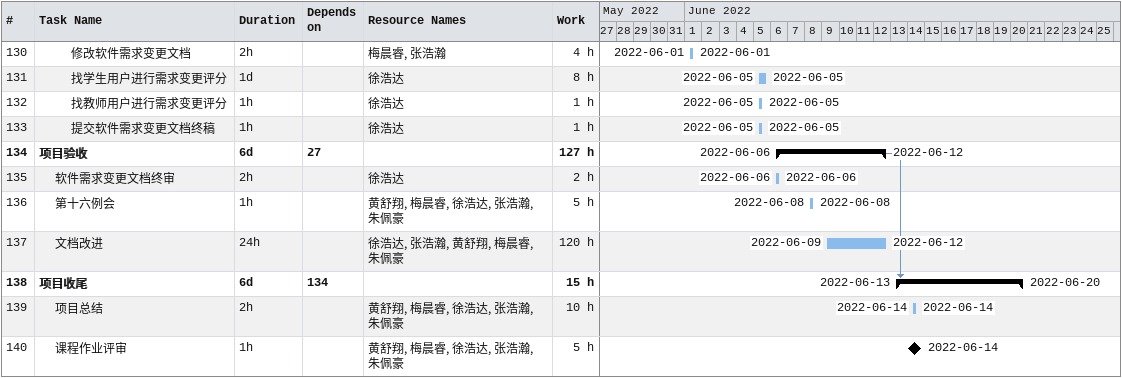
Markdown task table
| ID | Level | Task | Duration | Start | Finish | Predecessors | Resources | Work (h) |
|---|---|---|---|---|---|---|---|---|
| 130 | 3 | 修改软件需求变更文档 | 2h | 2022-06-01 | 2022-06-01 |  | 梅晨睿, 张浩瀚 | 4 |
| 131 | 3 | 找学生用户进行需求变更评分 | 1d | 2022-06-05 | 2022-06-05 |  | 徐浩达 | 8 |
| 132 | 3 | 找教师用户进行需求变更评分 | 1h | 2022-06-05 | 2022-06-05 |  | 徐浩达 | 1 |
| 133 | 3 | 提交软件需求变更文档终稿 | 1h | 2022-06-05 | 2022-06-05 |  | 徐浩达 | 1 |
| 134 | 1 | **项目验收** | 6d | 2022-06-06 | 2022-06-12 | 27 |  | 127 |
| 135 | 2 | 软件需求变更文档终审 | 2h | 2022-06-06 | 2022-06-06 |  | 徐浩达 | 2 |
| 136 | 2 | 第十六例会 | 1h | 2022-06-08 | 2022-06-08 |  | 黄舒翔, 梅晨睿, 徐浩达, 张浩瀚, 朱佩豪 | 5 |
| 137 | 2 | 文档改进 | 24h | 2022-06-09 | 2022-06-12 |  | 徐浩达, 张浩瀚, 黄舒翔, 梅晨睿, 朱佩豪 | 120 |
| 138 | 1 | **项目收尾** | 6d | 2022-06-13 | 2022-06-20 | 134 |  | 15 |
| 139 | 2 | 项目总结 | 2h | 2022-06-14 | 2022-06-14 |  | 黄舒翔, 梅晨睿, 徐浩达, 张浩瀚, 朱佩豪 | 10 |
| 140 | 2 | 课程作业评审 | 1h | 2022-06-14 | 2022-06-14 |  | 黄舒翔, 梅晨睿, 徐浩达, 张浩瀚, 朱佩豪 | 5 |
